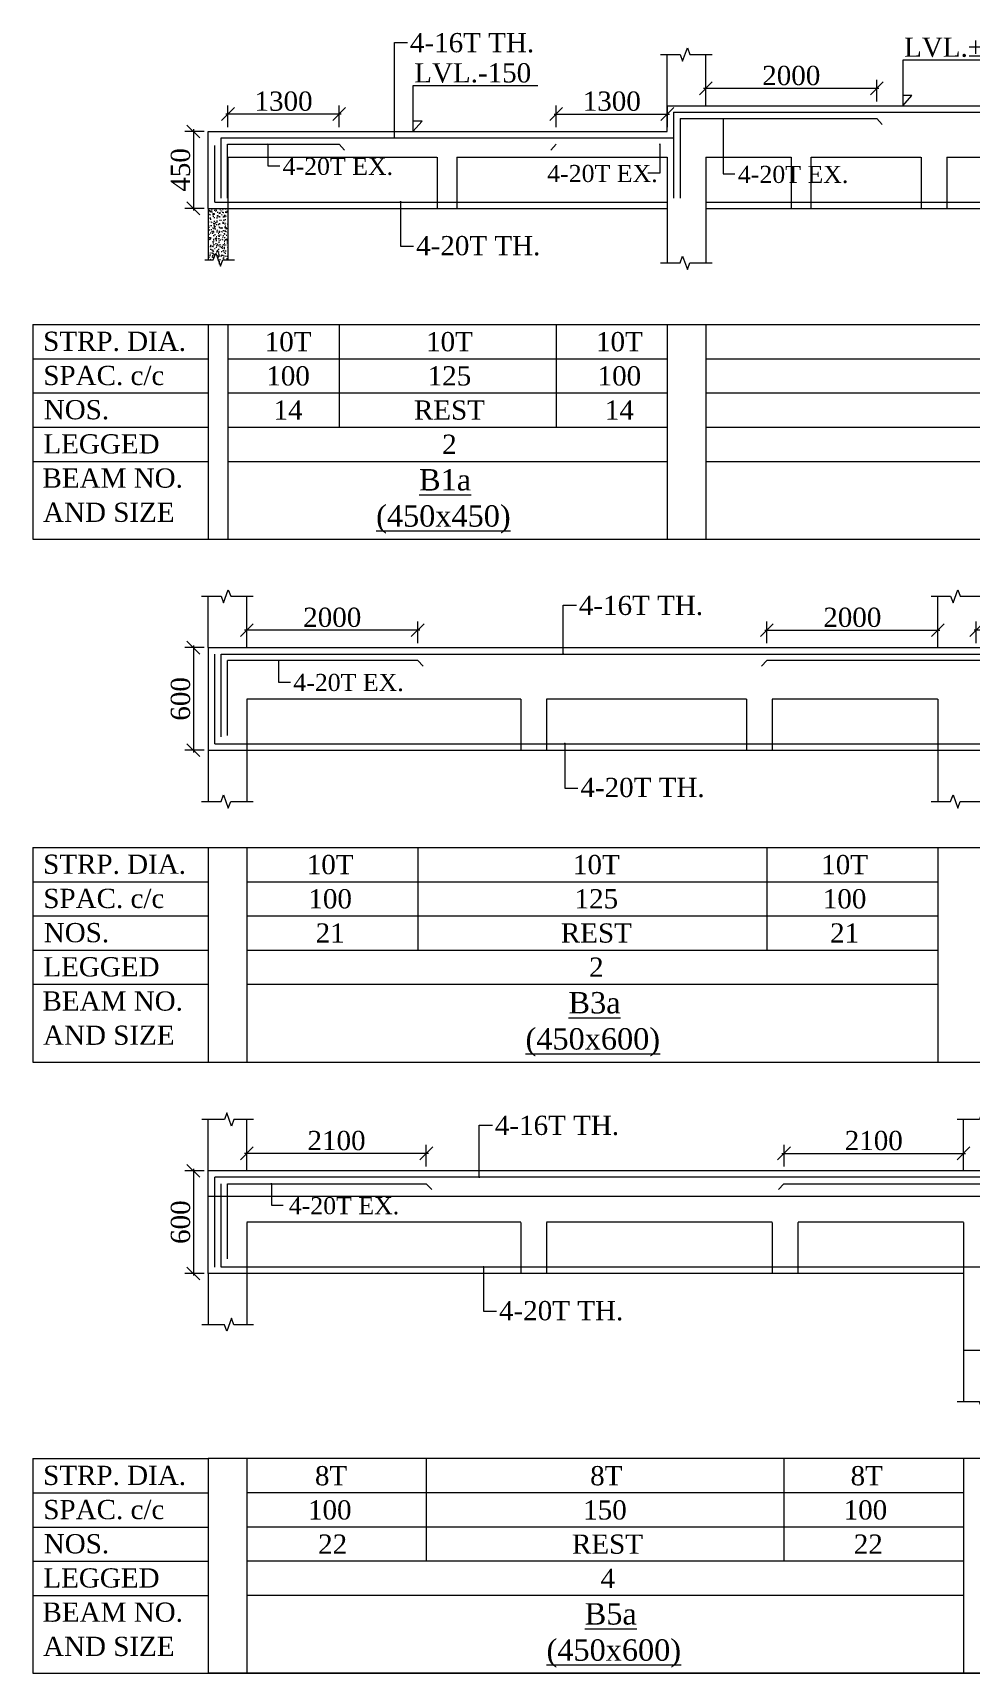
# Model space of a CAD drawing. Header units: millimetres. Extents: x 9781889 to 10654170, y -7852491 to -7608561.
# Drawn here: x 9914775 to 9925753, y -7779901 to -7760714 of the extents above; entities that cross this region are included whole.
import ezdxf
from ezdxf.enums import TextEntityAlignment as Align

# ---------------------------------------------------------------- set-up
doc = ezdxf.new("R2010")
doc.units = ezdxf.units.MM
doc.header["$LTSCALE"] = 10
doc.header["$PDMODE"] = 3
doc.linetypes.add('HIDDEN', pattern=[0.375, 0.25, -0.125])
for name, color, linetype, lineweight in [('LVL', 3, 'Continuous', 0), ('S-CUT OUT LINE', 9, 'Continuous', 0), ('S-DIM L.S.', 7, 'Continuous', 0), ('S-HATCH', 8, 'Continuous', 0), ('S-L.S.SECTION', 5, 'Continuous', 0), ('S-L.S.SLAB LINE', 252, 'HIDDEN', 0), ('S-L.S.STEEL', 1, 'Continuous', 9), ('S-SECTION MARK', 7, 'Continuous', 0), ('S-SHEET', 251, 'Continuous', 0), ('S-TEXT', 7, 'Continuous', 0), ('S-TEXT L.S. BEAM NO.', 30, 'Continuous', 0), ('S-TEXT. L.S.', 7, 'Continuous', 0)]:
    doc.layers.add(name, color=color, linetype=linetype, lineweight=lineweight)
doc.styles.add('135', font='arial.ttf', dxfattribs={"width": 0.8, "height": 135})
doc.styles.get("Standard").update_dxf_attribs({"font": 'arial.ttf'})
doc.styles.add('TEXT', font='times.ttf')
doc.dimstyles.new('75', dxfattribs={"dimtxt": 135, "dimasz": 90, "dimexe": 0.1, "dimexo": 0.03, "dimgap": 0.09, "dimtad": 1, "dimdec": 0, "dimzin": 0, "dimdsep": 46, "dimtxsty": '135', "dimblk": 'ARCHTICK', "dimcen": 0.09, "dimclrd": 256, "dimclre": 256, "dimclrt": 256, "dimadec": 0, "dimazin": 0, "dimtfac": 1, "dimtdec": 0, "dimtofl": 0, "dimtmove": 1, "dimatfit": 3, "dimldrblk": 'DOTSMALL', "dimfxl": 1, "dimtolj": 1, "dimtzin": 0, "dimlwd": -1, "dimlwe": -1, "dimarcsym": 0})
doc.dimstyles.new('SETU_1', dxfattribs={"dimtxt": 200, "dimasz": 150, "dimexe": 100, "dimexo": 50, "dimgap": 35, "dimtad": 1, "dimdec": 0, "dimzin": 0, "dimdsep": 46, "dimtxsty": 'Standard', "dimblk": 'OBLIQUE', "dimcen": 150, "dimdle": 25, "dimclrd": 256, "dimclre": 7, "dimclrt": 256, "dimadec": 0, "dimazin": 0, "dimtfac": 1, "dimtdec": 0, "dimtofl": 0, "dimtmove": 1, "dimatfit": 3, "dimfxl": 1, "dimtolj": 1, "dimtzin": 0, "dimlwd": -1, "dimlwe": 5, "dimarcsym": 1})

# ---------------------------------------------------------------- blocks, each defined once
blk = doc.blocks.new('_ArchTick')
at = {"color": 0, "linetype": 'ByBlock', "const_width": 0.15}
blk.add_lwpolyline([(-0.5, -0.5), (0.5, 0.5)], dxfattribs=at)
blk = doc.blocks.new('_Oblique')
at = {"color": 0, "linetype": 'ByBlock', "lineweight": -2}
blk.add_line((-0.5, -0.5), (0.5, 0.5), dxfattribs=at)
blk = doc.blocks.new('*D93')
at = {"layer": 'Defpoints', "color": 0, "transparency": 16777216}
for p in [(9917058, -7761664), (9917058, -7761868, 0), (9918358, -7761868, 0)]:
    blk.add_point(p, dxfattribs=at)
at = {"layer": 'S-DIM L.S.', "color": 7, "lineweight": 5, "transparency": 16777216}
for p, q in [((9917058, -7761818), (9917058, -7761564)), ((9918358, -7761818), (9918358, -7761564))]:
    blk.add_line(p, q, dxfattribs=at)
at = {"layer": 'S-DIM L.S.', "transparency": 16777216}
blk.add_line((9918383, -7761664), (9917033, -7761664), dxfattribs=at)
at = {"layer": 'S-DIM L.S.', "transparency": 16777216, "xscale": 150, "yscale": 150, "zscale": 150, "rotation": 180}
blk.add_blockref('_Oblique', (9917058, -7761664), dxfattribs=at)
at = {"layer": 'S-DIM L.S.', "transparency": 16777216, "xscale": 150, "yscale": 150, "zscale": 150}
blk.add_blockref('_Oblique', (9918358, -7761664), dxfattribs=at)
at = {"layer": 'S-DIM L.S.', "transparency": 16777216, "insert": (9917708, -7761515), "char_height": 225, "attachment_point": 5, "style": 'TEXT'}
blk.add_mtext('\\A1;1300', dxfattribs=at)
blk = doc.blocks.new('*D94')
at = {"layer": 'Defpoints', "color": 0, "transparency": 16777216}
for p in [(9916828, -7761868), (9916653, -7762768), (9916828, -7762768, 0)]:
    blk.add_point(p, dxfattribs=at)
at = {"layer": 'S-DIM L.S.', "transparency": 16777216}
blk.add_line((9916653, -7761843), (9916653, -7762793), dxfattribs=at)
at = {"layer": 'S-DIM L.S.', "color": 7, "lineweight": 5, "transparency": 16777216}
for p, q in [((9916778, -7761868), (9916553, -7761868)), ((9916778, -7762768), (9916553, -7762768))]:
    blk.add_line(p, q, dxfattribs=at)
at = {"layer": 'S-DIM L.S.', "transparency": 16777216, "xscale": 150, "yscale": 150, "zscale": 150}
for p, rotation in [((9916653, -7761868), 90), ((9916653, -7762768), 270)]:
    blk.add_blockref('_Oblique', p, dxfattribs=dict(at, rotation=rotation))
at = {"layer": 'S-DIM L.S.', "transparency": 16777216, "insert": (9916503, -7762318), "char_height": 225, "attachment_point": 5, "rotation": 90, "style": 'TEXT'}
blk.add_mtext('\\A1;450', dxfattribs=at)
blk = doc.blocks.new('*D96')
at = {"layer": 'Defpoints', "color": 0, "transparency": 16777216}
for p in [(9922648, -7761364), (9922648, -7761568, 0), (9924648, -7761568, 0)]:
    blk.add_point(p, dxfattribs=at)
at = {"layer": 'S-DIM L.S.', "color": 7, "lineweight": 5, "transparency": 16777216}
for p, q in [((9922648, -7761518), (9922648, -7761264)), ((9924648, -7761518), (9924648, -7761264))]:
    blk.add_line(p, q, dxfattribs=at)
at = {"layer": 'S-DIM L.S.', "transparency": 16777216}
blk.add_line((9924673, -7761364), (9922623, -7761364), dxfattribs=at)
at = {"layer": 'S-DIM L.S.', "transparency": 16777216, "xscale": 150, "yscale": 150, "zscale": 150, "rotation": 180}
blk.add_blockref('_Oblique', (9922648, -7761364), dxfattribs=at)
at = {"layer": 'S-DIM L.S.', "transparency": 16777216, "xscale": 150, "yscale": 150, "zscale": 150}
blk.add_blockref('_Oblique', (9924648, -7761364), dxfattribs=at)
at = {"layer": 'S-DIM L.S.', "transparency": 16777216, "insert": (9923648, -7761215), "char_height": 225, "attachment_point": 5, "style": 'TEXT'}
blk.add_mtext('\\A1;2000', dxfattribs=at)
blk = doc.blocks.new('*D97')
at = {"layer": 'Defpoints', "color": 0, "transparency": 16777216}
for p in [(9922198, -7761664), (9920898, -7761868, 0), (9922198, -7761868, 0)]:
    blk.add_point(p, dxfattribs=at)
at = {"layer": 'S-DIM L.S.', "color": 7, "lineweight": 5, "transparency": 16777216}
for p, q in [((9920898, -7761818), (9920898, -7761564)), ((9922198, -7761818), (9922198, -7761564))]:
    blk.add_line(p, q, dxfattribs=at)
at = {"layer": 'S-DIM L.S.', "transparency": 16777216}
blk.add_line((9920873, -7761664), (9922223, -7761664), dxfattribs=at)
at = {"layer": 'S-DIM L.S.', "transparency": 16777216, "xscale": 150, "yscale": 150, "zscale": 150, "rotation": 180}
blk.add_blockref('_Oblique', (9920898, -7761664), dxfattribs=at)
at = {"layer": 'S-DIM L.S.', "transparency": 16777216, "xscale": 150, "yscale": 150, "zscale": 150}
blk.add_blockref('_Oblique', (9922198, -7761664), dxfattribs=at)
at = {"layer": 'S-DIM L.S.', "transparency": 16777216, "insert": (9921548, -7761515), "char_height": 225, "attachment_point": 5, "style": 'TEXT'}
blk.add_mtext('\\A1;1300', dxfattribs=at)
blk = doc.blocks.new('*D101')
at = {"layer": 'Defpoints', "color": 0, "transparency": 16777216}
for p in [(9916828, -7767905), (9916653, -7769105), (9916828, -7769105)]:
    blk.add_point(p, dxfattribs=at)
at = {"layer": 'S-DIM L.S.', "color": 7, "lineweight": 5, "transparency": 16777216}
for p, q in [((9916778, -7767905), (9916553, -7767905)), ((9916778, -7769105), (9916553, -7769105))]:
    blk.add_line(p, q, dxfattribs=at)
at = {"layer": 'S-DIM L.S.', "transparency": 16777216}
blk.add_line((9916653, -7767880), (9916653, -7769130), dxfattribs=at)
at = {"layer": 'S-DIM L.S.', "transparency": 16777216, "xscale": 150, "yscale": 150, "zscale": 150}
for p, rotation in [((9916653, -7767905), 90), ((9916653, -7769105), 270)]:
    blk.add_blockref('_Oblique', p, dxfattribs=dict(at, rotation=rotation))
at = {"layer": 'S-DIM L.S.', "transparency": 16777216, "insert": (9916503, -7768505), "char_height": 225, "attachment_point": 5, "rotation": 90, "style": 'TEXT'}
blk.add_mtext('\\A1;600', dxfattribs=at)
blk = doc.blocks.new('*D103')
at = {"layer": 'Defpoints', "color": 0, "transparency": 16777216}
for p in [(9917278, -7767701), (9917278, -7767905, 0), (9919278, -7767905, 0)]:
    blk.add_point(p, dxfattribs=at)
at = {"layer": 'S-DIM L.S.', "transparency": 16777216}
blk.add_line((9919303, -7767701), (9917253, -7767701), dxfattribs=at)
at = {"layer": 'S-DIM L.S.', "color": 7, "lineweight": 5, "transparency": 16777216}
for p, q in [((9917278, -7767855), (9917278, -7767601)), ((9919278, -7767855), (9919278, -7767601))]:
    blk.add_line(p, q, dxfattribs=at)
at = {"layer": 'S-DIM L.S.', "transparency": 16777216, "xscale": 150, "yscale": 150, "zscale": 150, "rotation": 180}
blk.add_blockref('_Oblique', (9917278, -7767701), dxfattribs=at)
at = {"layer": 'S-DIM L.S.', "transparency": 16777216, "xscale": 150, "yscale": 150, "zscale": 150}
blk.add_blockref('_Oblique', (9919278, -7767701), dxfattribs=at)
at = {"layer": 'S-DIM L.S.', "transparency": 16777216, "insert": (9918278, -7767552), "char_height": 225, "attachment_point": 5, "style": 'TEXT'}
blk.add_mtext('\\A1;2000', dxfattribs=at)
blk = doc.blocks.new('*D104')
at = {"layer": 'Defpoints', "color": 0, "transparency": 16777216}
for p in [(9925362, -7767701), (9923362, -7767905, 0), (9925362, -7767905, 0)]:
    blk.add_point(p, dxfattribs=at)
at = {"layer": 'S-DIM L.S.', "transparency": 16777216}
blk.add_line((9923337, -7767701), (9925387, -7767701), dxfattribs=at)
at = {"layer": 'S-DIM L.S.', "color": 7, "lineweight": 5, "transparency": 16777216}
for p, q in [((9923362, -7767855), (9923362, -7767601)), ((9925362, -7767855), (9925362, -7767601))]:
    blk.add_line(p, q, dxfattribs=at)
at = {"layer": 'S-DIM L.S.', "transparency": 16777216, "xscale": 150, "yscale": 150, "zscale": 150, "rotation": 180}
blk.add_blockref('_Oblique', (9923362, -7767701), dxfattribs=at)
at = {"layer": 'S-DIM L.S.', "transparency": 16777216, "xscale": 150, "yscale": 150, "zscale": 150}
blk.add_blockref('_Oblique', (9925362, -7767701), dxfattribs=at)
at = {"layer": 'S-DIM L.S.', "transparency": 16777216, "insert": (9924362, -7767552), "char_height": 225, "attachment_point": 5, "style": 'TEXT'}
blk.add_mtext('\\A1;2000', dxfattribs=at)
blk = doc.blocks.new('*D105')
at = {"layer": 'Defpoints', "color": 0, "transparency": 16777216}
for p in [(9925812, -7767701), (9925812, -7767905, 0), (9927762, -7767905, 0)]:
    blk.add_point(p, dxfattribs=at)
at = {"layer": 'S-DIM L.S.', "transparency": 16777216}
blk.add_line((9927787, -7767701), (9925787, -7767701), dxfattribs=at)
at = {"layer": 'S-DIM L.S.', "color": 7, "lineweight": 5, "transparency": 16777216}
for p, q in [((9925812, -7767855), (9925812, -7767601)), ((9927762, -7767855), (9927762, -7767601))]:
    blk.add_line(p, q, dxfattribs=at)
at = {"layer": 'S-DIM L.S.', "transparency": 16777216, "xscale": 150, "yscale": 150, "zscale": 150, "rotation": 180}
blk.add_blockref('_Oblique', (9925812, -7767701), dxfattribs=at)
at = {"layer": 'S-DIM L.S.', "transparency": 16777216, "xscale": 150, "yscale": 150, "zscale": 150}
blk.add_blockref('_Oblique', (9927762, -7767701), dxfattribs=at)
at = {"layer": 'S-DIM L.S.', "transparency": 16777216, "insert": (9926787, -7767552), "char_height": 225, "attachment_point": 5, "style": 'TEXT'}
blk.add_mtext('\\A1;1950', dxfattribs=at)
blk = doc.blocks.new('*D119')
at = {"layer": 'Defpoints', "color": 0, "transparency": 16777216}
for p in [(9916828, -7774025), (9916653, -7775225), (9916828, -7775225)]:
    blk.add_point(p, dxfattribs=at)
at = {"layer": 'S-DIM L.S.', "color": 7, "lineweight": 5, "transparency": 16777216}
for p, q in [((9916778, -7774025), (9916553, -7774025)), ((9916778, -7775225), (9916553, -7775225))]:
    blk.add_line(p, q, dxfattribs=at)
at = {"layer": 'S-DIM L.S.', "transparency": 16777216}
blk.add_line((9916653, -7774000), (9916653, -7775250), dxfattribs=at)
at = {"layer": 'S-DIM L.S.', "transparency": 16777216, "xscale": 150, "yscale": 150, "zscale": 150}
for p, rotation in [((9916653, -7774025), 90), ((9916653, -7775225), 270)]:
    blk.add_blockref('_Oblique', p, dxfattribs=dict(at, rotation=rotation))
at = {"layer": 'S-DIM L.S.', "transparency": 16777216, "insert": (9916503, -7774625), "char_height": 225, "attachment_point": 5, "rotation": 90, "style": 'TEXT'}
blk.add_mtext('\\A1;600', dxfattribs=at)
blk = doc.blocks.new('*D113')
at = {"layer": 'Defpoints', "color": 0, "transparency": 16777216}
for p in [(9917278, -7773821), (9917278, -7774025, 0), (9919378, -7774025, 0)]:
    blk.add_point(p, dxfattribs=at)
at = {"layer": 'S-DIM L.S.', "color": 7, "lineweight": 5, "transparency": 16777216}
for p, q in [((9917278, -7773975), (9917278, -7773721)), ((9919378, -7773975), (9919378, -7773721))]:
    blk.add_line(p, q, dxfattribs=at)
at = {"layer": 'S-DIM L.S.', "transparency": 16777216}
blk.add_line((9919403, -7773821), (9917253, -7773821), dxfattribs=at)
at = {"layer": 'S-DIM L.S.', "transparency": 16777216, "xscale": 150, "yscale": 150, "zscale": 150, "rotation": 180}
blk.add_blockref('_Oblique', (9917278, -7773821), dxfattribs=at)
at = {"layer": 'S-DIM L.S.', "transparency": 16777216, "xscale": 150, "yscale": 150, "zscale": 150}
blk.add_blockref('_Oblique', (9919378, -7773821), dxfattribs=at)
at = {"layer": 'S-DIM L.S.', "transparency": 16777216, "insert": (9918328, -7773672), "char_height": 225, "attachment_point": 5, "style": 'TEXT'}
blk.add_mtext('\\A1;2100', dxfattribs=at)
blk = doc.blocks.new('*D117')
at = {"layer": 'Defpoints', "color": 0, "transparency": 16777216}
for p in [(9925663, -7773821), (9923563, -7774025, 0), (9925663, -7774025, 0)]:
    blk.add_point(p, dxfattribs=at)
at = {"layer": 'S-DIM L.S.', "color": 7, "lineweight": 5, "transparency": 16777216}
for p, q in [((9923563, -7773975), (9923563, -7773721)), ((9925663, -7773975), (9925663, -7773721))]:
    blk.add_line(p, q, dxfattribs=at)
at = {"layer": 'S-DIM L.S.', "transparency": 16777216}
blk.add_line((9923538, -7773821), (9925688, -7773821), dxfattribs=at)
at = {"layer": 'S-DIM L.S.', "transparency": 16777216, "xscale": 150, "yscale": 150, "zscale": 150, "rotation": 180}
blk.add_blockref('_Oblique', (9923563, -7773821), dxfattribs=at)
at = {"layer": 'S-DIM L.S.', "transparency": 16777216, "xscale": 150, "yscale": 150, "zscale": 150}
blk.add_blockref('_Oblique', (9925663, -7773821), dxfattribs=at)
at = {"layer": 'S-DIM L.S.', "transparency": 16777216, "insert": (9924613, -7773672), "char_height": 225, "attachment_point": 5, "style": 'TEXT'}
blk.add_mtext('\\A1;2100', dxfattribs=at)

msp = doc.modelspace()

# ---------------------------------------------------------------- hatches: boundary and pattern name
at = {"layer": 'S-HATCH'}
h = msp.add_hatch(dxfattribs=at)
h.set_pattern_fill('AR-CONC', color=256, scale=0.5)
h.set_pattern_definition([(50, (123099.43, -34151.08), (91.0923345, -7.96954277), [9.525, -104.775]), (355, (123099.43, -34151.08), (-17.6217107, 95.5284226), [7.62, -83.8202921]), (100.4514447, (123107.02, -34151.74), (73.47062355, 87.55887596), [8.0950044, -89.0451223]), (46.1842, (123099.43, -34125.68), (135.5395204, -21.021164), [14.2875, -157.1625]), (96.6355576, (123110.72, -34127.43), (118.702067, 123.7130623), [12.1425116, -133.5678041]), (351.1841512, (123099.43, -34125.68), (118.702067, 123.7130623), [11.4299835, -125.729866]), (21, (123112.13, -34132.03), (75.80719563, -51.1325991), [9.525, -104.775]), (326, (123112.13, -34132.03), (30.9010142, 92.09398306), [7.62, -83.82]), (71.451445, (123118.445, -34136.29), (106.70820964, 40.96138444), [8.0950044, -89.0449688]), (37.5, (123099.428, -34151.08), (1.544301625, 42.27751944), [0, -82.804, 0, -85.09, 0, -84.1375]), (7.5, (123099.43, -34151.08), (33.40983126, 50.09028741), [0, -48.514, 0, -80.899, 0, -32.0675]), (327.5, (123071.107, -34151.08), (67.79529758, -2.864372), [0, -31.75, 0, -99.06, 0, -131.445]), (317.5, (123058.41, -34151.08), (74.0645907, 12.71324552), [0, -41.275, 0, -65.786, 0, -93.345])])
h.paths.add_polyline_path([(9917057.7, -7763368.2), (9916997.9, -7763368.2), (9916969.9, -7763445.1), (9916914, -7763291.4), (9916886, -7763368.2), (9916827.7, -7763368.2), (9916827.7, -7762768.2), (9917057.7, -7762768.2)])

# ---------------------------------------------------------------- linework, layer by layer
at = {"layer": 'LVL', "linetype": 'Continuous', "elevation": 0}
for points in [[(9926413.2, -7761033.2), (9924951.9, -7761033.2), (9924951.9, -7761568.2), (9925060.1, -7761446.1), (9924951.9, -7761446.1)], [(9920682.4, -7761333.2), (9919221.2, -7761333.2), (9919221.2, -7761868.2), (9919329.3, -7761746.1), (9919221.2, -7761746.1)]]:
    msp.add_lwpolyline(points, dxfattribs=at)
at = {"layer": 'S-CUT OUT LINE', "color": 5, "elevation": 0}
for points in [[(9922119.5, -7760968.2), (9922348.1, -7760968.2), (9922376.1, -7761045.1), (9922432, -7760891.4), (9922460, -7760968.2), (9922722.8, -7760968.2)], [(9922119.5, -7763404.3), (9922348.1, -7763404.3), (9922376.1, -7763327.5), (9922432, -7763481.2), (9922460, -7763404.3), (9922722.8, -7763404.3)], [(9916749.5, -7767305.3), (9916978.1, -7767305.3), (9917006.1, -7767382.1), (9917062, -7767228.4), (9917090, -7767305.3), (9917352.8, -7767305.3)], [(9925283.9, -7767305.3), (9925512.5, -7767305.3), (9925540.5, -7767382.1), (9925596.4, -7767228.4), (9925624.4, -7767305.3), (9925887.2, -7767305.3)], [(9916749.5, -7769705.3), (9916978.1, -7769705.3), (9917006.1, -7769628.4), (9917062, -7769782.1), (9917090, -7769705.3), (9917352.8, -7769705.3)], [(9925283.9, -7769705.3), (9925512.5, -7769705.3), (9925540.5, -7769628.4), (9925596.4, -7769782.1), (9925624.4, -7769705.3), (9925887.2, -7769705.3)], [(9917356, -7773425), (9917127.4, -7773425), (9917099.4, -7773501.8), (9917043.5, -7773348.1), (9917015.5, -7773425), (9916752.7, -7773425)], [(9926190.9, -7773425), (9925962.3, -7773425), (9925934.4, -7773501.8), (9925878.4, -7773348.1), (9925850.4, -7773425), (9925587.7, -7773425)], [(9917356, -7775825), (9917127.4, -7775825), (9917099.4, -7775748.1), (9917043.5, -7775901.8), (9917015.5, -7775825), (9916752.7, -7775825)], [(9926190.9, -7776724.9), (9925962.3, -7776724.9), (9925934.4, -7776648.1), (9925878.4, -7776801.8), (9925850.4, -7776724.9), (9925587.7, -7776724.9)]]:
    msp.add_lwpolyline(points, dxfattribs=at)
at = {"layer": 'S-CUT OUT LINE', "color": 1, "elevation": 0}
msp.add_lwpolyline([(9916788.3, -7763368.2), (9916886, -7763368.2), (9916914, -7763291.4), (9916969.9, -7763445.1), (9916997.9, -7763368.2), (9917132.7, -7763368.2)], dxfattribs=at)
at = {"layer": 'S-L.S.SECTION'}
for p, q in [((9922197.8, -7761868.2, 0), (9922197.8, -7760968.2, 0)), ((9922647.8, -7761568.2, 0), (9922647.8, -7760968.2, 0)), ((9922197.8, -7761568.2, 0), (9939927.8, -7761568.2, 0)), ((9916827.7, -7761868.2, 0), (9922197.8, -7761868.2, 0)), ((9916827.7, -7762768.2, 0), (9916827.7, -7761868.2, 0)), ((9916827.7, -7762769.5, 0), (9922197.8, -7762769.2, 0)), ((9917057.8, -7762768.2, 0), (9917057.8, -7763368.2, 0)), ((9922197.8, -7762769.2, 0), (9922197.8, -7763404.3, 0)), ((9922647.8, -7762768.2, 0), (9922647.8, -7763404.3, 0)), ((9922647.8, -7762769.2, 0), (9939927.8, -7762768.2, 0)), ((9916827.8, -7767905.3, 0), (9916827.8, -7767305.3, 0)), ((9917277.8, -7767905.3, 0), (9917277.8, -7767305.3, 0)), ((9925362.2, -7767905.3, 0), (9925362.2, -7767305.3, 0)), ((9916827.7, -7767905.3, 0), (9950971.6, -7767905.3, 0)), ((9916827.8, -7767905.3, 0), (9916827.8, -7769105.3, 0)), ((9916827.7, -7769105.3, 0), (9950971.6, -7769105.3, 0)), ((9916827.8, -7769105.3, 0), (9916827.8, -7769705.3, 0)), ((9917277.8, -7769105.3, 0), (9917277.8, -7769705.3, 0)), ((9925362.2, -7769105.3, 0), (9925362.2, -7769705.3, 0)), ((9916827.7, -7774025, 0), (9916827.7, -7773425, 0)), ((9917277.7, -7774025, 0), (9917277.7, -7773425, 0)), ((9925662.7, -7774025, 0), (9925662.7, -7773425, 0)), ((9934557.7, -7774025, 0), (9916827.7, -7774025, 0)), ((9916827.7, -7775225, 0), (9916827.7, -7774025, 0)), ((9916827.7, -7775225, 0), (9916827.7, -7775825, 0)), ((9925662.7, -7775225.2, 0), (9916827.7, -7775225, 0)), ((9917277.7, -7775225, 0), (9917277.7, -7775825, 0)), ((9925662.7, -7775225.2, 0), (9925662.7, -7776724.9, 0)), ((9939037.7, -7776125.2, 0), (9925662.7, -7776124.9, 0))]:
    msp.add_line(p, q, dxfattribs=at)
at = {"layer": 'S-L.S.SECTION', "color": 1}
for p, q in [((9916827.7, -7762768.2, 0), (9916827.7, -7763368.2, 0)), ((9917057.7, -7762768.2, 0), (9917057.7, -7763368.2, 0))]:
    msp.add_line(p, q, dxfattribs=at)
at = {"layer": 'S-L.S.SLAB LINE', "ltscale": 0.3}
for p, q in [((9917057.7, -7762168.2, 0), (9919506.8, -7762168.2, 0)), ((9917057.7, -7762168.2, 0), (9917057.8, -7762768.2, 0)), ((9919506.8, -7762168.2, 0), (9919506.8, -7762769.4, 0)), ((9919736.8, -7762168.2, 0), (9919736.8, -7762769.4, 0)), ((9919736.8, -7762168.2, 0), (9922197.8, -7762168.2, 0)), ((9922197.8, -7762168.2, 0), (9922197.8, -7762768.2, 0)), ((9922647.8, -7762168.2, 0), (9922647.8, -7762768.2, 0)), ((9922647.8, -7762168.2, 0), (9923647.8, -7762168.2, 0)), ((9923647.8, -7762168.2, 0), (9923647.8, -7762768.2, 0)), ((9923877.8, -7762168.2, 0), (9925168.2, -7762168.2, 0)), ((9923877.8, -7762168.2, 0), (9923877.8, -7762768.2, 0)), ((9925168.2, -7762168.2, 0), (9925168.2, -7762768.2, 0)), ((9925468.2, -7762168.2, 0), (9927705.7, -7762168.2, 0)), ((9925468.2, -7762168.2, 0), (9925468.2, -7762768.2, 0)), ((9916827.7, -7768505.3, 0), (9916827.8, -7768505.3, 0)), ((9917277.7, -7768505.3, 0), (9920482.7, -7768505.3, 0)), ((9917277.8, -7768505.3, 0), (9917277.8, -7769105.3, 0)), ((9920482.7, -7768505.3, 0), (9920482.7, -7769105.3, 0)), ((9920782.7, -7768505.3, 0), (9923124.7, -7768505.3, 0)), ((9920782.7, -7768505.3, 0), (9920782.7, -7769105.3, 0)), ((9923124.7, -7768505.3, 0), (9923124.7, -7769105.3, 0)), ((9923424.7, -7768505.3, 0), (9925362.2, -7768505.3, 0)), ((9923424.7, -7768505.3, 0), (9923424.7, -7769105.3, 0)), ((9925362.2, -7768505.3, 0), (9925362.2, -7769105.3, 0)), ((9928754.3, -7774325, 0), (9916827.7, -7774325, 0)), ((9917277.7, -7774625, 0), (9917277.7, -7775225, 0)), ((9920482.7, -7774625, 0), (9917277.7, -7774625, 0)), ((9920482.7, -7774625, 0), (9920482.7, -7775225, 0)), ((9923424.7, -7774625, 0), (9920782.7, -7774625, 0)), ((9920782.7, -7774625, 0), (9920782.7, -7775225, 0)), ((9923424.7, -7774625, 0), (9923424.7, -7775225, 0)), ((9925662.7, -7774625, 0), (9923724.7, -7774625, 0)), ((9923724.7, -7774625, 0), (9923724.7, -7775225, 0)), ((9925662.7, -7774625, 0), (9925662.7, -7775225.2, 0))]:
    msp.add_line(p, q, dxfattribs=at)
at = {"layer": 'S-L.S.STEEL'}
for p, q in [((9922271.8, -7761643.2, 0), (9939852.8, -7761643.2, 0)), ((9922271.8, -7761643.2, 0), (9922271.8, -7762649.3, 0)), ((9922346.8, -7761718.2, 0), (9922346.8, -7762649.3, 0)), ((9916902.7, -7762693.2, 0), (9916902.7, -7762031.5, 0)), ((9916977.7, -7762647, 0), (9916977.7, -7761943.2, 0)), ((9917052.7, -7762647, 0), (9917052.7, -7762018.2, 0)), ((9920897.7, -7762018.2, 0), (9920834.5, -7762085.1, 0)), ((9916902.7, -7762693.2, 0), (9922197.8, -7762693.2, 0)), ((9922647.8, -7762693.2, 0), (9939777.8, -7762693.2, 0)), ((9916902.7, -7769030.3, 0), (9916902.7, -7767980.3, 0)), ((9916977.7, -7767980.3, 0), (9950896.6, -7767980.3, 0)), ((9916977.7, -7768950.6, 0), (9916977.7, -7767980.3, 0)), ((9919277.9, -7768055.3, 0), (9917052.7, -7768055.3, 0)), ((9917052.7, -7768934.1, 0), (9917052.7, -7768055.3, 0)), ((9919277.9, -7768055.3, 0), (9919341, -7768122.1, 0)), ((9916902.7, -7769030.3, 0), (9950821.6, -7769030.3, 0)), ((9934483.7, -7774100, 0), (9916902.7, -7774100, 0)), ((9916902.7, -7775150, 0), (9916902.7, -7774100, 0)), ((9916977.7, -7775150, 0), (9916977.7, -7774175, 0)), ((9917052.7, -7775053.8, 0), (9917052.7, -7774175, 0)), ((9923562.6, -7774175, 0), (9923499.4, -7774241.8, 0)), ((9928112.6, -7775150, 0), (9916977.7, -7775150, 0))]:
    msp.add_line(p, q, dxfattribs=at)
for points in [[(9922346.8, -7761718.2, 0), (9924647.8, -7761718.2, 0), (9924710.9, -7761785.1, 0)], [(9916977.7, -7761943.2, 0), (9922271.8, -7761943.2, 0)], [(9917052.7, -7762018.2, 0), (9918357.7, -7762018.2, 0), (9918420.9, -7762085.1, 0)], [(9927762.3, -7768055.3, 0), (9923362.2, -7768055.3, 0), (9923299, -7768122.1, 0)], [(9917052.7, -7774175, 0), (9919377.7, -7774175, 0), (9919440.9, -7774241.8, 0)], [(9923562.6, -7774175, 0), (9928112.6, -7774175, 0), (9928175.8, -7774241.8, 0)]]:
    msp.add_polyline3d(points, dxfattribs=at)
at = {"layer": 'S-SHEET'}
for p, q in [((9914774.6, -7764126.6, 0), (9916827.7, -7764126.6, 0)), ((9914774.6, -7764126.6), (9914774.6, -7766635.9)), ((9916827.7, -7764126.6, 0), (9916827.7, -7766635.9, 0)), ((9916827.7, -7764126.6, 0), (9939927.8, -7764126.6, 0)), ((9917057.7, -7764126.6, 0), (9917057.7, -7766635.9, 0)), ((9918357.7, -7764126.6, 0), (9918357.7, -7765326.6, 0)), ((9920897.7, -7764126.6, 0), (9920897.7, -7765326.6, 0)), ((9922197.8, -7764126.6, 0), (9922197.8, -7766635.9, 0)), ((9922647.8, -7764126.6, 0), (9922647.8, -7766635.9, 0)), ((9914774.6, -7764526.6, 0), (9916827.7, -7764526.6, 0)), ((9917057.7, -7764526.6, 0), (9922197.8, -7764526.6, 0)), ((9922647.8, -7764526.6, 0), (9930642.8, -7764526.6, 0)), ((9914774.6, -7764926.6, 0), (9916827.7, -7764926.6, 0)), ((9917057.7, -7764926.6, 0), (9922197.8, -7764926.6, 0)), ((9922647.8, -7764926.6, 0), (9930642.8, -7764926.6, 0)), ((9914774.6, -7765326.6, 0), (9916827.7, -7765326.6, 0)), ((9917057.7, -7765326.6, 0), (9922197.8, -7765326.6, 0)), ((9922647.8, -7765326.6, 0), (9930642.8, -7765326.6, 0)), ((9914774.6, -7765726.6, 0), (9916827.7, -7765726.6, 0)), ((9917057.7, -7765726.6, 0), (9922197.8, -7765726.6, 0)), ((9922647.8, -7765726.6, 0), (9930642.8, -7765726.6, 0)), ((9914774.6, -7766635.9, 0), (9916827.7, -7766635.9, 0)), ((9914774.6, -7766635.9), (9966108.7, -7766635.9)), ((9916827.7, -7766635.9, 0), (9939927.8, -7766635.9, 0)), ((9914774.6, -7770242.9, 0), (9916827.7, -7770242.9, 0)), ((9914774.6, -7770242.9), (9914774.6, -7772752.2)), ((9916827.7, -7770242.9, 0), (9950971.6, -7770242.9, 0)), ((9916827.7, -7770242.9, 0), (9916827.7, -7772752.2, 0)), ((9917277.7, -7770242.9, 0), (9917277.7, -7772752.2, 0)), ((9919277.7, -7770242.9, 0), (9919277.7, -7771442.9, 0)), ((9923362.2, -7770242.9, 0), (9923362.2, -7771442.9, 0)), ((9925362.2, -7770242.9, 0), (9925362.2, -7772752.2, 0)), ((9914774.6, -7770642.9, 0), (9916827.7, -7770642.9, 0)), ((9917277.7, -7770642.9, 0), (9925362.2, -7770642.9, 0)), ((9914774.6, -7771042.9, 0), (9916827.7, -7771042.9, 0)), ((9917277.7, -7771042.9, 0), (9925362.2, -7771042.9, 0)), ((9914774.6, -7771442.9, 0), (9916827.7, -7771442.9, 0)), ((9917277.7, -7771442.9, 0), (9925362.2, -7771442.9, 0)), ((9914774.6, -7771842.9, 0), (9916827.7, -7771842.9, 0)), ((9917277.7, -7771842.9, 0), (9925362.2, -7771842.9, 0)), ((9914774.6, -7772752.2), (9966108.7, -7772752.2)), ((9914774.6, -7772752.2, 0), (9916827.7, -7772752.2, 0)), ((9916827.7, -7772752.2, 0), (9950971.6, -7772752.2, 0)), ((9914774.6, -7777391, 0), (9916827.7, -7777391, 0)), ((9914774.6, -7777391), (9914774.6, -7779900.3)), ((9939037.8, -7777391.3, 0), (9916827.7, -7777391, 0)), ((9916827.7, -7777391, 0), (9916827.7, -7779900.3, 0)), ((9917277.7, -7777391, 0), (9917277.7, -7779900.3, 0)), ((9919377.7, -7777391, 0), (9919377.7, -7778591, 0)), ((9923562.7, -7777391, 0), (9923562.7, -7778591, 0)), ((9925662.7, -7777391, 0), (9925662.7, -7779900.3, 0)), ((9914774.6, -7777791, 0), (9916827.7, -7777791, 0)), ((9925662.7, -7777791, 0), (9917277.7, -7777791, 0)), ((9914774.6, -7778191, 0), (9916827.7, -7778191, 0)), ((9925662.7, -7778191, 0), (9917277.7, -7778191, 0)), ((9914774.6, -7778591, 0), (9916827.7, -7778591, 0)), ((9925662.7, -7778591, 0), (9917277.7, -7778591, 0)), ((9914774.6, -7778991, 0), (9916827.7, -7778991, 0)), ((9925662.7, -7778991, 0), (9917277.7, -7778991, 0)), ((9914774.6, -7779900.3), (9966108.7, -7779900.3)), ((9914774.6, -7779900.3, 0), (9916827.7, -7779900.3, 0)), ((9939037.8, -7779900.6, 0), (9916827.7, -7779900.3, 0))]:
    msp.add_line(p, q, dxfattribs=at)

# ---------------------------------------------------------------- texts
at = {"layer": 'LVL', "style": 'TEXT'}
for s, p in [('LVL.%%P0.00', (9924967.7, -7760994.8, 0)), ('LVL.-150', (9919236.9, -7761294.8, 0))]:
    msp.add_text(s, height=225, dxfattribs=at).set_placement(p)
at = {"layer": 'S-TEXT', "style": 'TEXT'}
for s, p in [('STRP. DIA.', (9915731.4, -7764434.6, 0)), ('SPAC. c/c', (9915605.8, -7764834.6, 0)), ('NOS.', (9915285.2, -7765234.6, 0)), ('LEGGED', (9915577.9, -7765634.6, 0)), ('BEAM NO.', (9915709.1, -7766034.6, 0)), ('AND SIZE', (9915663.9, -7766434.6, 0)), ('STRP. DIA.', (9915731.4, -7770551, 0)), ('SPAC. c/c', (9915605.8, -7770951, 0)), ('NOS.', (9915285.2, -7771351, 0)), ('LEGGED', (9915577.9, -7771751, 0)), ('BEAM NO.', (9915709.1, -7772151, 0)), ('AND SIZE', (9915663.9, -7772551, 0)), ('STRP. DIA.', (9915731.4, -7777699.1, 0)), ('SPAC. c/c', (9915605.8, -7778099.1, 0)), ('NOS.', (9915285.2, -7778499.1, 0)), ('LEGGED', (9915577.9, -7778899.1, 0)), ('BEAM NO.', (9915709.1, -7779299.1, 0)), ('AND SIZE', (9915663.9, -7779699.1, 0))]:
    msp.add_text(s, height=225, dxfattribs=at).set_placement(p, align=Align.CENTER)
at = {"layer": 'S-TEXT', "linetype": 'ByBlock', "style": 'TEXT'}
for s, p in [('10T', (9917761.2, -7764326.6, 0)), ('10T', (9919649.1, -7764326.6, 0)), ('10T', (9921637.1, -7764326.6, 0)), ('100', (9917761.2, -7764726.6, 0)), ('125', (9919649.1, -7764726.6, 0)), ('100', (9921637.1, -7764726.6, 0)), ('14', (9917761.2, -7765126.6, 0)), ('REST', (9919649.1, -7765126.6, 0)), ('14', (9921637.1, -7765126.6, 0)), ('2', (9919649.1, -7765526.6, 0)), ('10T', (9918253.4, -7770442.9, 0)), ('10T', (9921367.3, -7770442.9, 0)), ('10T', (9924271.9, -7770442.9, 0)), ('100', (9918253.4, -7770842.9, 0)), ('125', (9921367.3, -7770842.9, 0)), ('100', (9924271.9, -7770842.9, 0)), ('21', (9918253.4, -7771242.9, 0)), ('REST', (9921367.3, -7771242.9, 0)), ('21', (9924271.9, -7771242.9, 0)), ('2', (9921367.3, -7771642.9, 0)), ('8T', (9918263.9, -7777591, 0)), ('8T', (9921483.5, -7777591, 0)), ('8T', (9924530.6, -7777591, 0)), ('100', (9918248.7, -7777991, 0)), ('150', (9921468.3, -7777991, 0)), ('100', (9924515.3, -7777991, 0)), ('22', (9918282.4, -7778391, 0)), ('REST', (9921498, -7778391, 0)), ('22', (9924549.1, -7778391, 0)), ('4', (9921502, -7778791, 0))]:
    msp.add_text(s, height=225, dxfattribs=at).set_placement(p, align=Align.MIDDLE_CENTER)
at = {"layer": 'S-TEXT L.S. BEAM NO.', "color": 145, "linetype": 'ByBlock', "style": 'TEXT'}
for s, p in [('%%UB1a', (9919294, -7766067.2, 0)), ('%%U(450x450)', (9918791.6, -7766490.2, 0))]:
    msp.add_text(s, height=250, dxfattribs=at).set_placement(p)
at = {"layer": 'S-TEXT L.S. BEAM NO.', "color": 140, "linetype": 'ByBlock', "style": 'TEXT'}
for s, p in [('%%UB3a', (9921041.9, -7772183.6, 0)), ('%%U(450x600)', (9920539.5, -7772606.6, 0)), ('%%UB5a', (9921232.1, -7779331.7, 0)), ('%%U(450x600)', (9920785.3, -7779754.7, 0))]:
    msp.add_text(s, height=250, dxfattribs=at).set_placement(p)
at = {"layer": 'S-TEXT. L.S.', "style": 'TEXT'}
for s, height, p in [('4-16T TH.', 225, (9919186.5, -7760941.7, 0)), ('4-20T EX.', 200, (9917697.4, -7762375.8, 0)), ('4-20T EX.', 200, (9920792.5, -7762459.7, 0)), ('4-20T EX.', 200, (9923023.6, -7762470.3, 0)), ('4-20T TH.', 225, (9919258.9, -7763316.1, 0)), ('4-16T TH.', 225, (9921162.7, -7767523.1, 0)), ('4-20T EX.', 200, (9917822.3, -7768412.8, 0)), ('4-20T TH.', 225, (9921181.1, -7769653.1, 0)), ('4-16T TH.', 225, (9920180.2, -7773604.9, 0)), ('4-20T EX.', 200, (9917769.2, -7774532.5, 0)), ('4-20T TH.', 225, (9920228.7, -7775772.8, 0))]:
    msp.add_text(s, height=height, dxfattribs=at).set_placement(p)

# ---------------------------------------------------------------- dimensions: what is measured, and where the dimension line sits
at = {"layer": 'S-DIM L.S.'}
for base, p1, p2, picture, middle in [((9922647.8, -7761364.4, 0), (9924647.8, -7761568.2, 0), (9922647.8, -7761568.2, 0), '*D96', (9923647.8, -7761215, 0)), ((9917057.7, -7761664.4, 0), (9918357.7, -7761868.2, 0), (9917057.7, -7761868.2, 0), '*D93', (9917707.7, -7761515, 0)), ((9917277.9, -7767701.5, 0), (9919277.9, -7767905.3, 0), (9917277.9, -7767905.3, 0), '*D103', (9918277.9, -7767552, 0)), ((9925812.3, -7767701.5, 0), (9927762.3, -7767905.3, 0), (9925812.3, -7767905.3, 0), '*D105', (9926787.3, -7767551.7, 0)), ((9917277.7, -7773821.2, 0), (9919377.7, -7774025, 0), (9917277.7, -7774025, 0), '*D113', (9918327.7, -7773671.7, 0))]:
    dim = msp.add_linear_dim(base=base, p1=p1, p2=p2, dimstyle='SETU_1', override={"dimtxt": 225, "dimtxsty": 'TEXT'}, dxfattribs=at)
    dim.commit()
    dim.dimension.update_dxf_attribs({"geometry": picture, "text_midpoint": middle})
for base, p1, p2, picture, middle in [((9922197.7, -7761664.4, 0), (9920897.7, -7761868.2, 0), (9922197.7, -7761868.2, 0), '*D97', (9921547.7, -7761515, 0)), ((9925362.2, -7767701.5, 0), (9923362.2, -7767905.3, 0), (9925362.2, -7767905.3, 0), '*D104', (9924362.2, -7767552, 0)), ((9925662.6, -7773821.2, 0), (9923562.6, -7774025, 0), (9925662.6, -7774025, 0), '*D117', (9924612.6, -7773671.7, 0))]:
    dim = msp.add_linear_dim(base=base, p1=p1, p2=p2, angle=180, dimstyle='SETU_1', override={"dimtxt": 225, "dimtxsty": 'TEXT'}, dxfattribs=at)
    dim.commit()
    dim.dimension.update_dxf_attribs({"geometry": picture, "text_midpoint": middle})
at = {"layer": 'S-DIM L.S.', "color": 7}
for base, p1, p2, picture, middle in [((9916652.6, -7762768.2, 0), (9916827.7, -7761868.2, 0), (9916827.7, -7762768.2, 0), '*D94', (9916503.1, -7762318.2, 0)), ((9916652.6, -7769105.3, 0), (9916827.7, -7767905.3, 0), (9916827.7, -7769105.3, 0), '*D101', (9916503.1, -7768505.3, 0)), ((9916652.6, -7775225, 0), (9916827.7, -7774025, 0), (9916827.7, -7775225, 0), '*D119', (9916503.1, -7774625, 0))]:
    dim = msp.add_linear_dim(base=base, p1=p1, p2=p2, angle=90, dimstyle='SETU_1', override={"dimtxt": 225, "dimlfac": 0.5, "dimtxsty": 'TEXT'}, dxfattribs=at)
    dim.commit()
    dim.dimension.update_dxf_attribs({"geometry": picture, "text_midpoint": middle})

# ---------------------------------------------------------------- leaders
at = {"layer": 'S-SECTION MARK'}
for points in [[(9919004.8, -7761943.2, 0), (9919004.8, -7760826.6, 0), (9919157.4, -7760826.6, 0)], [(9922849.6, -7761718.2, 0), (9922849.6, -7762365.1, 0), (9922988.9, -7762365.1, 0)], [(9917523.3, -7762018.2, 0), (9917523.3, -7762270.5, 0), (9917662.7, -7762270.5, 0)], [(9922110.5, -7762018.2, 0), (9922110.5, -7762354.5, 0), (9921971.2, -7762354.5, 0)], [(9919077.2, -7762689.3, 0), (9919077.2, -7763211.2, 0), (9919229.7, -7763211.2, 0)], [(9920981.1, -7767980.3, 0), (9920981.1, -7767408, 0), (9921133.6, -7767408, 0)], [(9917648.3, -7768055.3, 0), (9917648.3, -7768307.6, 0), (9917787.6, -7768307.6, 0)], [(9920999.4, -7769026.3, 0), (9920999.4, -7769548.3, 0), (9921152, -7769548.3, 0)], [(9919998.5, -7774100, 0), (9919998.5, -7773489.7, 0), (9920151.1, -7773489.7, 0)], [(9917565.2, -7774175, 0), (9917565.2, -7774427.3, 0), (9917704.5, -7774427.3, 0)], [(9920047.1, -7775146, 0), (9920047.1, -7775668, 0), (9920199.6, -7775668, 0)]]:
    msp.add_leader(points, dimstyle='75', override={"dimasz": 75}, dxfattribs=at)

doc.saveas('drawing.dxf')
